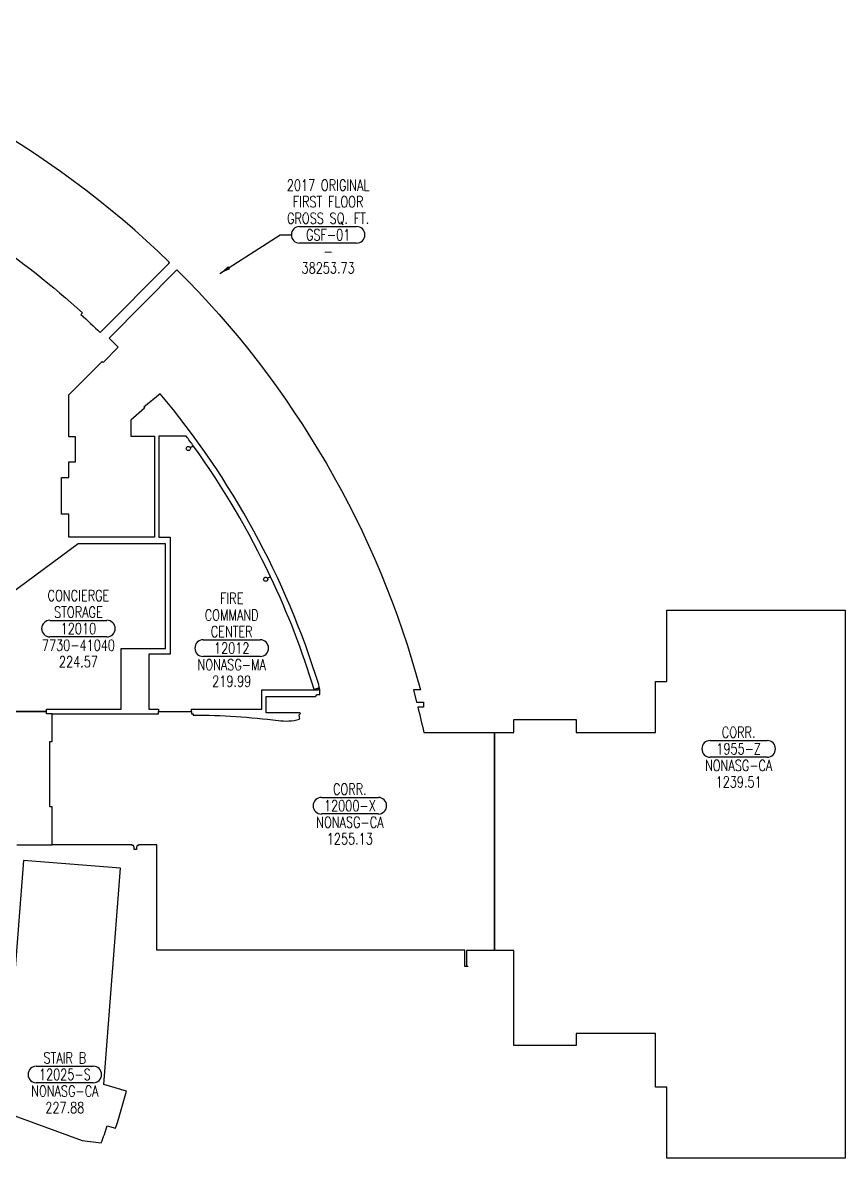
# Model space of a CAD drawing. Extents: x -1631 to 2180, y 5050 to 7639.
# Drawn here: x 1285 to 2180, y 6399 to 7634 of the extents above; entities that cross this region are included whole.
import ezdxf
from ezdxf.enums import TextEntityAlignment as Align

# ---------------------------------------------------------------- set-up
doc = ezdxf.new("R2010")
doc.units = 0
doc.header["$LTSCALE"] = 48
doc.header["$MEASUREMENT"] = 0
doc.layers.get('0').update_dxf_attribs({"linetype": 'CONTINUOUS'})
for name, color, linetype in [('AREA', 3, 'CONTINUOUS'), ('AREA2', 1, 'CONTINUOUS'), ('COSTC', 6, 'CONTINUOUS'), ('PLINE2', 5, 'CONTINUOUS'), ('ROOMNA', 4, 'CONTINUOUS'), ('ROOMNO', 4, 'CONTINUOUS'), ('ROOMOV', 4, 'CONTINUOUS')]:
    doc.layers.add(name, color=color, linetype=linetype)
doc.styles.get("Standard").update_dxf_attribs({"font": 'simplex.shx'})
doc.dimstyles.get("Standard").update_dxf_attribs({"dimtxt": 12, "dimasz": 12, "dimexe": 0.18, "dimexo": 0.0625, "dimgap": 0.09, "dimtad": 1, "dimtih": 1, "dimtoh": 1, "dimdec": 4, "dimzin": 0, "dimtxsty": 'STANDARD', "dimcen": 0.09, "dimazin": 3, "dimtfac": 1, "dimtdec": 4, "dimtofl": 0, "dimtmove": 0, "dimatfit": 3, "dimtolj": 1, "dimtzin": 0})

# ---------------------------------------------------------------- blocks, each defined once
blk = doc.blocks.new('ROOM')
at = {"layer": 'ROOMOV'}
for p, q in [((-31, 9), (31, 9)), ((31, -9), (-31, -9))]:
    blk.add_line(p, q, dxfattribs=at)
for centre, start, end in [((-31, 0), 90, 270), ((31, 0), 270, 90)]:
    blk.add_arc(centre, 9.04, start, end, dxfattribs=at)
at = {"width": 0.75, "flags": 1}
for tag, p in [('FLFIN', (-60, -36)), ('ICRA', (60, -36)), ('FLTYPE', (-60, -48)), ('USER1', (60, -48)), ('FLCOND', (-60, -60)), ('USER2', (60, -60)), ('WLFIN', (-60, -72)), ('SITE', (-24, -72)), ('UCODE', (24, -72)), ('USER3', (60, -72)), ('WLTYPE', (-60, -84)), ('BLDG', (-24, -84)), ('UDESC', (24, -84)), ('USER4', (60, -84)), ('WLCOND', (-60, -96)), ('FLR', (-24, -96)), ('FCODE', (24, -96)), ('USER5', (60, -96)), ('CLFIN', (-60, -108)), ('COSTCD', (-24, -108)), ('FDESC', (24, -108)), ('USER6', (60, -108)), ('CLTYPE', (-60, -120)), ('DEPTD', (-24, -120)), ('DIVISION', (24, -120)), ('USER7', (60, -120)), ('CLCOND', (-60, -132)), ('RDES', (-24, -132)), ('CONTACT', (24, -132)), ('USER8', (60, -132)), ('CLHT', (-60, -144)), ('CHDATE', (-24, -144)), ('OCCUP', (24, -144)), ('BLOCK', (60, -144)), ('BASE', (-60, -156)), ('CBACK', (-24, -156)), ('PRCONTACT', (24, -156)), ('BLOCK2', (60, -156))]:
    blk.add_attdef(tag, text='', height=6, dxfattribs=at).set_placement(p, align=Align.MIDDLE_CENTER)
at = {"layer": 'AREA', "width": 0.75}
blk.add_attdef('AREA', text='', height=12, dxfattribs=at).set_placement((0, -36), align=Align.MIDDLE_CENTER)
at = {"layer": 'AREA2', "width": 0.75}
blk.add_attdef('AREA2', text='', height=12, dxfattribs=at).set_placement((0, -36), align=Align.MIDDLE_CENTER)
at = {"layer": 'COSTC', "width": 0.75}
blk.add_attdef('COSTC', text='', height=12, dxfattribs=at).set_placement((0, -18), align=Align.MIDDLE_CENTER)
at = {"layer": 'ROOMNA', "width": 0.75}
for tag, p in [('RMNAA', (0, 54)), ('RMNAB', (0, 36)), ('RMNAC', (0, 18))]:
    blk.add_attdef(tag, text='', height=12, dxfattribs=at).set_placement(p, align=Align.MIDDLE_CENTER)
at = {"layer": 'ROOMNO', "width": 0.75}
blk.add_attdef('RMNU', text='', height=12, dxfattribs=at).set_placement((0, 0), align=Align.MIDDLE_CENTER)

msp = doc.modelspace()

# ---------------------------------------------------------------- linework, layer by layer
at = {"layer": 'PLINE2', "color": 6}
for points in [[(968.8, 7634), (944.9, 7531.9), (963.4, 7527.4), (959.6, 7512.7), (959.1, 7512.8), (958.1, 7509.1), (1010.4, 7495.5), (1011.4, 7499.2), (1010.9, 7499.3), (1014.7, 7514, -0.035329), (1083.6, 7486.7), (1077.7, 7472.8), (1077.2, 7473), (1075.7, 7469.4), (1125.5, 7448.4), (1126.9, 7451.9), (1126.5, 7452.1), (1132.4, 7466.1, -0.071403), (1350.4, 7318.6), (1348.7, 7316.8, -0.007788), (1369.7, 7297.1), (1444.2, 7372.2), (1445.2, 7373.2, 0.136133)], [(1317.3, 6882.8), (1433, 6882.8), (1433, 6885.2), (1469, 6885.2), (1469, 6882.8), (1470.9, 6882.8), (1470.9, 6881.3, -0.031633), (1563.3, 6875.4, 0.099034), (1586.5, 6876.8), (1586.4, 6877.6), (1586.7, 6877.7), (1586.5, 6879.2), (1586.1, 6881.5), (1587.4, 6883), (1586.7, 6883.6), (1550.3, 6883.6), (1550.3, 6901.6), (1603.9, 6901.6), (1605.7, 6903.6), (1607.1, 6903.6), (1608.5, 6903.6, 0.096052), (1607.3, 6914.5, 0.099781), (1434.9, 7230.7), (1417.1, 7215.9), (1418, 7214.8), (1402.9, 7202.1), (1402.9, 7184.6), (1428.7, 7184.6), (1428.7, 7074.6), (1335.6, 7074.6), (1335.6, 7099.6), (1327.4, 7099.6), (1327.4, 7139.6), (1335.6, 7139.6), (1335.6, 7156.8), (1342.9, 7156.8), (1342.9, 7183.8), (1335.6, 7183.8), (1335.6, 7229.4), (1371.8, 7265.8), (1372.8, 7264.8), (1389.1, 7281.2), (1380.4, 7290.1), (1379.3, 7291.1), (1453.1, 7365.5, -0.132164), (1718, 6908.9), (1710.3, 6908.9), (1713.8, 6895.3), (1717.1, 6895.3), (1721.3, 6895.3), (1721.3, 6890), (1716.5, 6890), (1715.2, 6890, -0.006977), (1721.6, 6862.5), (1798.4, 6862.5), (1798.4, 6625.5), (1768.1, 6625.5), (1768.1, 6608.2), (1769.4, 6608.2), (1769.4, 6608.1), (1766.1, 6608.1), (1766.1, 6625.7), (1431.2, 6625.7), (1431.2, 6740.1), (1411.5, 6740.1), (1411.5, 6739.4), (1411.2, 6739.4), (1411.2, 6739.5), (1410, 6739.5), (1409.1, 6737.4), (1409.1, 6735.1), (1406.7, 6735.1), (1406.7, 6737.4), (1405.8, 6739.5), (1404.6, 6739.5), (1404.6, 6739.4), (1404.3, 6739.4), (1404.3, 6740.1), (1317.3, 6740.1), (1317.3, 6781.4), (1315, 6781.4), (1315, 6852.6), (1317.3, 6852.6)], [(1471.2, 7173.7), (1467.7, 7172.1, -0.104684), (1467.8, 7171.2, -1), (1463.3, 7171.2, -0.810473), (1467.7, 7172.1), (1471.2, 7173.7, 0.003747), (1463.2, 7184.6), (1433.6, 7184.6), (1433.6, 7074.6), (1445.6, 7074.6), (1445.6, 6947.6), (1422.6, 6947.6), (1422.6, 6887.6), (1433, 6887.6), (1433, 6885.2), (1469, 6885.2), (1469, 6887.6), (1545.5, 6887.6), (1545.5, 6908.9), (1607, 6908.9, 0.01498), (1606.8, 6910.5), (1602.4, 6909.2, 0.0363), (1555, 7031.6), (1551.6, 7030, -0.110936), (1551.9, 7029, -1), (1547.4, 7029, -0.800284), (1551.6, 7030), (1555, 7031.6, 0.04568)], [(1440.6, 7067.6), (1345.6, 7067.6), (1177.9, 6943.6), (1188.4, 6929.2, 0.247473), (1265.8, 6887.6), (1269.3, 6887.6), (1269.3, 6885.2), (1311.3, 6885.2), (1311.3, 6887.6), (1392.6, 6887.6), (1392.6, 6953.6), (1440.6, 6953.6)], [(1391.8, 6714.8), (1286.4, 6723.1), (1269.8, 6512.2), (1258.9, 6513), (1261, 6539.1, -0.016811), (1252.7, 6504.1), (1249.4, 6505.1, -0.019773), (1236.7, 6465.1), (1240.3, 6464), (1240, 6463.2), (1265.4, 6455.3), (1264.9, 6450), (1349.9, 6418.8), (1370.9, 6416.2, 0.007312), (1377.3, 6434.9), (1386.4, 6432.2, 0.015302), (1398.2, 6472.5), (1373.5, 6479.8)]]:
    msp.add_lwpolyline(points, format="xyb", close=True, dxfattribs=at)
msp.add_lwpolyline([(1798.4, 6625.5), (1798.4, 6862.5), (1819.4, 6862.5), (1819.4, 6876.5), (1887.4, 6876.5), (1887.4, 6862.5), (1973.6, 6862.5), (1973.6, 6917.9), (1985.8, 6917.9), (1985.8, 6995.5), (2180.1, 6995.5), (2180.1, 6399.5), (1985.8, 6399.5), (1985.8, 6476.7), (1973.6, 6476.7), (1973.6, 6535), (1887.4, 6535), (1887.4, 6522.2), (1819.4, 6522.2), (1819.4, 6625.5)], close=True, dxfattribs=at)
msp.add_lwpolyline([(1279, 6740.1), (1302.5, 6740.1), (1302.5, 6740.1), (1317.3, 6740.1), (1317.3, 6781.4), (1315, 6781.4), (1315, 6852.6), (1317.3, 6852.6), (1317.3, 6882.8), (1311.3, 6882.8), (1311.3, 6885.2), (1269.3, 6885.2)], dxfattribs=at)

# ---------------------------------------------------------------- block references
at = {"layer": 'ROOMNO'}
ref = msp.add_blockref('ROOM', (1617.6, 7403.4), dxfattribs=at)
ref.add_attrib('RMNU', 'GSF-01', dxfattribs={"height": 12, "width": 0.75}).set_placement((1617.6, 7403.4), align=Align.MIDDLE_CENTER)
ref.add_attrib('RMNAA', '2017 ORIGINAL', dxfattribs={"layer": 'ROOMNA', "height": 12, "width": 0.75}).set_placement((1617.6, 7457.4), align=Align.MIDDLE_CENTER)
ref.add_attrib('RMNAB', 'FIRST FLOOR', dxfattribs={"layer": 'ROOMNA', "height": 12, "width": 0.75}).set_placement((1617.6, 7439.4), align=Align.MIDDLE_CENTER)
ref.add_attrib('RMNAC', 'GROSS SQ. FT.', dxfattribs={"layer": 'ROOMNA', "height": 12, "width": 0.75}).set_placement((1617.6, 7421.4), align=Align.MIDDLE_CENTER)
ref.add_attrib('COSTC', '-', dxfattribs={"layer": 'COSTC', "height": 12, "width": 0.75}).set_placement((1617.6, 7385.4), align=Align.MIDDLE_CENTER)
ref.add_attrib('AREA', '38253.73', dxfattribs={"layer": 'AREA', "height": 12, "width": 0.75}).set_placement((1617.6, 7367.4), align=Align.MIDDLE_CENTER)
ref = msp.add_blockref('ROOM', (1346, 6975.3), dxfattribs=at)
ref.add_attrib('RMNU', '12010', dxfattribs={"height": 12, "width": 0.75}).set_placement((1346, 6975.3), align=Align.MIDDLE_CENTER)
ref.add_attrib('RMNAB', 'CONCIERGE', dxfattribs={"layer": 'ROOMNA', "height": 12, "width": 0.75}).set_placement((1346, 7011.3), align=Align.MIDDLE_CENTER)
ref.add_attrib('RMNAC', 'STORAGE', dxfattribs={"layer": 'ROOMNA', "height": 12, "width": 0.75}).set_placement((1346, 6993.3), align=Align.MIDDLE_CENTER)
ref.add_attrib('COSTC', '7730-41040', dxfattribs={"layer": 'COSTC', "height": 12, "width": 0.75}).set_placement((1346, 6957.3), align=Align.MIDDLE_CENTER)
ref.add_attrib('AREA2', '224.57', dxfattribs={"layer": 'AREA2', "height": 12, "width": 0.75}).set_placement((1346, 6939.3), align=Align.MIDDLE_CENTER)
ref = msp.add_blockref('ROOM', (1512.7, 6954.1), dxfattribs=at)
ref.add_attrib('RMNU', '12012', dxfattribs={"height": 12, "width": 0.75}).set_placement((1512.7, 6954.1), align=Align.MIDDLE_CENTER)
ref.add_attrib('RMNAA', 'FIRE', dxfattribs={"layer": 'ROOMNA', "height": 12, "width": 0.75}).set_placement((1512.7, 7008.1), align=Align.MIDDLE_CENTER)
ref.add_attrib('RMNAB', 'COMMAND', dxfattribs={"layer": 'ROOMNA', "height": 12, "width": 0.75}).set_placement((1512.7, 6990.1), align=Align.MIDDLE_CENTER)
ref.add_attrib('RMNAC', 'CENTER', dxfattribs={"layer": 'ROOMNA', "height": 12, "width": 0.75}).set_placement((1512.7, 6972.1), align=Align.MIDDLE_CENTER)
ref.add_attrib('COSTC', 'NONASG-MA', dxfattribs={"layer": 'COSTC', "height": 12, "width": 0.75}).set_placement((1512.7, 6936.1), align=Align.MIDDLE_CENTER)
ref.add_attrib('AREA2', '219.99', dxfattribs={"layer": 'AREA2', "height": 12, "width": 0.75}).set_placement((1512.7, 6918.1), align=Align.MIDDLE_CENTER)
ref = msp.add_blockref('ROOM', (2064.1, 6844.6), dxfattribs=at)
ref.add_attrib('RMNU', '1955-Z', dxfattribs={"height": 12, "width": 0.75}).set_placement((2064.1, 6844.6), align=Align.MIDDLE_CENTER)
ref.add_attrib('RMNAC', 'CORR.', dxfattribs={"layer": 'ROOMNA', "height": 12, "width": 0.75}).set_placement((2064.1, 6862.6), align=Align.MIDDLE_CENTER)
ref.add_attrib('COSTC', 'NONASG-CA', dxfattribs={"layer": 'COSTC', "height": 12, "width": 0.75}).set_placement((2064.1, 6826.6), align=Align.MIDDLE_CENTER)
ref.add_attrib('AREA2', '1239.51', dxfattribs={"layer": 'AREA2', "height": 12, "width": 0.75}).set_placement((2064.1, 6808.6), align=Align.MIDDLE_CENTER)
ref = msp.add_blockref('ROOM', (1641.2, 6782.8), dxfattribs=at)
ref.add_attrib('RMNU', '12000-X', dxfattribs={"height": 12, "width": 0.75}).set_placement((1641.2, 6782.8), align=Align.MIDDLE_CENTER)
ref.add_attrib('RMNAC', 'CORR.', dxfattribs={"layer": 'ROOMNA', "height": 12, "width": 0.75}).set_placement((1641.2, 6800.8), align=Align.MIDDLE_CENTER)
ref.add_attrib('COSTC', 'NONASG-CA', dxfattribs={"layer": 'COSTC', "height": 12, "width": 0.75}).set_placement((1641.2, 6764.8), align=Align.MIDDLE_CENTER)
ref.add_attrib('AREA2', '1255.13', dxfattribs={"layer": 'AREA2', "height": 12, "width": 0.75}).set_placement((1641.2, 6746.8), align=Align.MIDDLE_CENTER)
ref = msp.add_blockref('ROOM', (1331.2, 6490.6), dxfattribs=at)
ref.add_attrib('RMNU', '12025-S', dxfattribs={"height": 12, "width": 0.75}).set_placement((1331.2, 6490.6), align=Align.MIDDLE_CENTER)
ref.add_attrib('RMNAC', 'STAIR B', dxfattribs={"layer": 'ROOMNA', "height": 12, "width": 0.75}).set_placement((1331.2, 6508.6), align=Align.MIDDLE_CENTER)
ref.add_attrib('COSTC', 'NONASG-CA', dxfattribs={"layer": 'COSTC', "height": 12, "width": 0.75}).set_placement((1331.2, 6472.6), align=Align.MIDDLE_CENTER)
ref.add_attrib('AREA2', '227.88', dxfattribs={"layer": 'AREA2', "height": 12, "width": 0.75}).set_placement((1331.2, 6454.6), align=Align.MIDDLE_CENTER)

# ---------------------------------------------------------------- leaders
msp.add_leader([(1499.8, 7361.3), (1565.5, 7403.4), (1577.5, 7403.4)], dimstyle='STANDARD', override={"dimgap": 0.09, "dimtad": 0}, dxfattribs=at)

doc.saveas('drawing.dxf')
